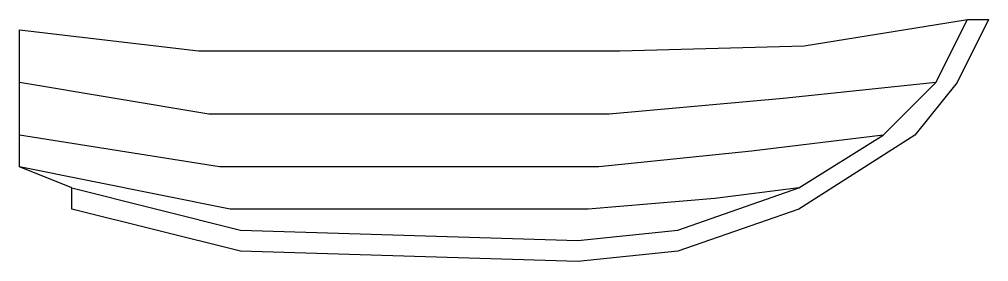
# Model space of a CAD drawing. Header units: millimetres. Extents: x -2186.88 to -2182.76, y 1605.98 to 1607.01.
import ezdxf

# ---------------------------------------------------------------- set-up
doc = ezdxf.new("R2010")
doc.units = ezdxf.units.MM
doc.header["$LTSCALE"] = 10
doc.layers.add('Embarcações', color=2, linetype='Continuous')

msp = doc.modelspace()

# ---------------------------------------------------------------- linework, layer by layer
at = {"layer": 'Embarcações'}
msp.add_lwpolyline([(-2186.8811, 1606.9612), (-2186.1201, 1606.8715), (-2184.329, 1606.8715), (-2183.5455, 1606.894), (-2182.8517, 1607.0058), (-2182.762, 1607.0058), (-2182.8963, 1606.7371), (-2183.0753, 1606.5135), (-2183.568, 1606.1998), (-2184.0829, 1606.0208), (-2184.5084, 1605.9762), (-2185.9411, 1606.0208), (-2186.6575, 1606.1998), (-2186.6575, 1606.2895), (-2186.8811, 1606.3792)], close=True, dxfattribs=at)
for points in [[(-2186.6575, 1606.2895), (-2185.9411, 1606.1105), (-2184.5084, 1606.0654), (-2184.0829, 1606.1105), (-2183.568, 1606.2895), (-2183.2096, 1606.5135), (-2182.986, 1606.7371), (-2182.8517, 1607.0058)], [(-2182.986, 1606.7371), (-2183.6352, 1606.67), (-2184.3741, 1606.6028), (-2186.0755, 1606.6028), (-2186.8811, 1606.7371)], [(-2183.2096, 1606.5135), (-2183.7695, 1606.4463), (-2184.4187, 1606.3792), (-2186.0304, 1606.3792), (-2186.8811, 1606.5135)], [(-2183.568, 1606.2895), (-2183.926, 1606.2448), (-2184.4634, 1606.1998), (-2185.9858, 1606.1998), (-2186.8811, 1606.3792)]]:
    msp.add_lwpolyline(points, dxfattribs=at)

doc.saveas('drawing.dxf')
